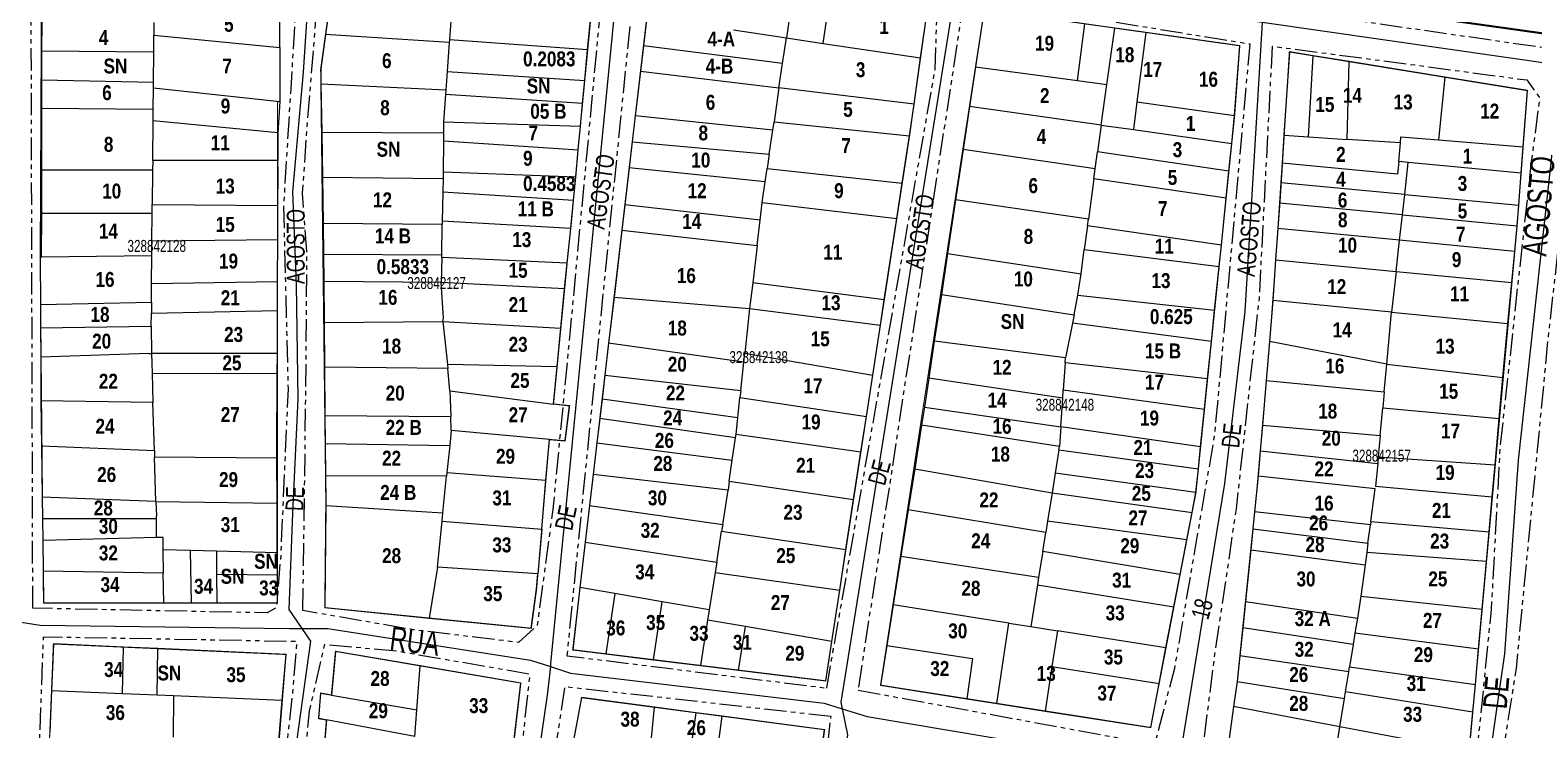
# Model space of a CAD drawing. Extents: x 204381 to 207261, y 4847713 to 4851061.
# Drawn here: x 204745.6 to 204997.2, y 4850095.3 to 4850212.5 of the extents above; entities that cross this region are included whole.
import ezdxf
from ezdxf.enums import TextEntityAlignment as Align

# ---------------------------------------------------------------- set-up
doc = ezdxf.new("R2010")
doc.units = 0
doc.header["$LTSCALE"] = 1.5
doc.header["$MEASUREMENT"] = 0
doc.linetypes.add('PHANTOMX2', pattern=[5, 2.5, -0.5, 0.5, -0.5, 0.5, -0.5])
for name, color, linetype in [('CD-MALHA-LOTES', 40, 'CONTINUOUS'), ('CD_TXT_QUADRA', 7, 'CONTINUOUS'), ('RU-QUADRAS', 210, 'CONTINUOUS'), ('SV-EIXO-RUA-N-PAV', 6, 'CONTINUOUS'), ('SV-RUA-NAO-PAV-S-GUIA-C-GUIA', 7, 'PHANTOMX2'), ('SV-TXT-RUA-N-PAV-S-GUIA-C-GUIA', 7, 'CONTINUOUS'), ('Th_NmrPort', 7, 'CONTINUOUS')]:
    doc.layers.add(name, color=color, linetype=linetype)
doc.styles.add('ARIAL', font='ARIAL.TTF')
doc.styles.get("Standard").update_dxf_attribs({"font": 'swisscbo.ttf'})

msp = doc.modelspace()

# ---------------------------------------------------------------- linework, layer by layer
at = {"layer": 'CD-MALHA-LOTES', "linetype": 'Continuous'}
for points in [[(204873.43, 4850220.13), (204872.12, 4850211.15)], [(204878.3, 4850210.23), (204879.58, 4850219.06)], [(204795.86, 4850217.7), (204795.03, 4850211.73)], [(204816.15, 4850216.37), (204815.75, 4850210.84)], [(204838.88, 4850209.12), (204839.59, 4850216.42)], [(204894.58, 4850207.8), (204895.77, 4850216.25)], [(204962.67, 4850216.92), (205055.3, 4850203.9)], [(204747.55, 4850213.97), (204747.54, 4850208.95)], [(204766.33, 4850213.7), (204766.31, 4850211.58)], [(204787.39, 4850209.53), (204787.39, 4850215.54)], [(204848.78, 4850214.64), (204848.21, 4850209.81)], [(204905.23, 4850215.89), (204903.78, 4850206.29)], [(204920.82, 4850204), (204922.03, 4850213.51)], [(204766.29, 4850208.77), (204766.31, 4850211.58)], [(204766.31, 4850211.58), (204787.39, 4850209.53)], [(204795.03, 4850211.73), (204794.22, 4850205.94)], [(204815.72, 4850210.37), (204795.03, 4850211.73)], [(204863.26, 4850212.47), (204872.12, 4850211.15)], [(204871.49, 4850206.88), (204872.12, 4850211.15)], [(204872.12, 4850211.15), (204878.3, 4850210.23)], [(204925.74, 4850203.34), (204927.09, 4850212.79)], [(204932.28, 4850212.06), (204927.09, 4850212.79)], [(204932.28, 4850212.06), (204930.77, 4850200.44)], [(204947.98, 4850209.83), (204932.28, 4850212.06)], [(204766.29, 4850208.77), (204747.54, 4850208.95)], [(204747.54, 4850208.95), (204747.54, 4850204.11)], [(204766.24, 4850203.74), (204766.29, 4850208.77)], [(204787.39, 4850209.53), (204787.39, 4850200.48)], [(204815.72, 4850210.37), (204815.37, 4850205.52)], [(204815.75, 4850210.84), (204815.72, 4850210.37)], [(204838.88, 4850209.12), (204815.75, 4850210.84)], [(204838.51, 4850205.35), (204838.88, 4850209.12)], [(204848.21, 4850209.81), (204847.72, 4850205.6)], [(204871.49, 4850206.88), (204848.21, 4850209.81)], [(204878.3, 4850210.23), (204894.58, 4850207.8)], [(204947.11, 4850198.13), (204947.98, 4850209.83)], [(204956.27, 4850208.8), (204955.35, 4850194.84)], [(204960.25, 4850208.15), (204956.27, 4850208.8)], [(204794.22, 4850205.94), (204794.26, 4850203.41)], [(204870.89, 4850202.78), (204871.49, 4850206.88)], [(204893.48, 4850200.03), (204894.58, 4850207.8)], [(204903.78, 4850206.29), (204902.78, 4850199.66)], [(204903.78, 4850206.29), (204920.82, 4850204)], [(204959.45, 4850194.58), (204960.25, 4850208.15)], [(204966.27, 4850207.17), (204960.25, 4850208.15)], [(204965.92, 4850194.16), (204966.27, 4850207.17)], [(204982.25, 4850204.57), (204966.27, 4850207.17)], [(204747.54, 4850204.11), (204747.53, 4850199.36)], [(204747.54, 4850204.11), (204766.24, 4850203.74)], [(204766.23, 4850202.77), (204766.24, 4850203.74)], [(204815.15, 4850202.42), (204794.26, 4850203.41)], [(204794.26, 4850203.41), (204794.4, 4850195.36)], [(204815.37, 4850205.52), (204815.15, 4850202.42)], [(204815.37, 4850205.52), (204838.39, 4850204.04)], [(204838.03, 4850200.14), (204838.39, 4850204.04)], [(204838.39, 4850204.04), (204838.51, 4850205.35)], [(204847.72, 4850205.6), (204846.84, 4850198.12)], [(204847.72, 4850205.6), (204870.89, 4850202.78)], [(204920.82, 4850204), (204925.74, 4850203.34)], [(204982.25, 4850204.57), (204981.23, 4850194.06)], [(204996.1, 4850202.32), (204982.25, 4850204.57)], [(204766.2, 4850199.19), (204766.23, 4850202.77)], [(204766.23, 4850202.77), (204787.39, 4850200.48)], [(204815.09, 4850201.65), (204814.79, 4850197.08)], [(204815.15, 4850202.42), (204815.09, 4850201.65)], [(204838.03, 4850200.14), (204815.09, 4850201.65)], [(204870.89, 4850202.78), (204870.07, 4850197.12)], [(204893.48, 4850200.03), (204870.89, 4850202.78)], [(204924.77, 4850196.56), (204925.74, 4850203.34)], [(204995.38, 4850192.92), (204996.1, 4850202.32)], [(204747.53, 4850199.36), (204747.51, 4850189)], [(204747.53, 4850199.36), (204766.2, 4850199.19)], [(204766.18, 4850197.26), (204766.2, 4850199.19)], [(204787.39, 4850200.48), (204787.04, 4850195.25)], [(204837.67, 4850196.37), (204838.03, 4850200.14)], [(204892.75, 4850194.76), (204893.48, 4850200.03)], [(204902.78, 4850199.66), (204901.7, 4850192.45)], [(204924.77, 4850196.56), (204902.78, 4850199.66)], [(204930.77, 4850200.44), (204930.17, 4850195.79)], [(204930.77, 4850200.44), (204947.11, 4850198.13)], [(204766.12, 4850190.65), (204766.18, 4850197.26)], [(204787.04, 4850195.25), (204766.18, 4850197.26)], [(204814.79, 4850197.08), (204814.77, 4850195.25)], [(204814.79, 4850197.08), (204837.67, 4850196.37)], [(204837.31, 4850192.43), (204837.67, 4850196.37)], [(204846.84, 4850198.12), (204846.34, 4850193.77)], [(204869.86, 4850195.68), (204846.84, 4850198.12)], [(204869.86, 4850195.68), (204870.07, 4850197.12)], [(204870.07, 4850197.12), (204892.75, 4850194.76)], [(204924.77, 4850196.56), (204924.16, 4850192.07)], [(204924.77, 4850196.56), (204930.17, 4850195.79)], [(204946.64, 4850193.47), (204947.11, 4850198.13)], [(204787.04, 4850195.25), (204787.08, 4850190.65)], [(204794.4, 4850195.36), (204814.77, 4850195.25)], [(204794.4, 4850195.36), (204794.53, 4850187.8)], [(204814.76, 4850193.92), (204814.7, 4850188.65)], [(204814.77, 4850195.25), (204814.76, 4850193.92)], [(204814.76, 4850193.92), (204837.31, 4850192.43)], [(204846.34, 4850193.77), (204845.83, 4850189.42)], [(204846.34, 4850193.77), (204869.27, 4850191.68)], [(204869.27, 4850191.68), (204869.86, 4850195.68)], [(204891.52, 4850186.83), (204892.75, 4850194.76)], [(204930.17, 4850195.79), (204946.64, 4850193.47)], [(204946.16, 4850188.84), (204946.64, 4850193.47)], [(204955.35, 4850194.84), (204955.04, 4850190.18)], [(204955.35, 4850194.84), (204959.45, 4850194.58)], [(204959.45, 4850194.58), (204965.92, 4850194.16)], [(204974.85, 4850193.59), (204965.92, 4850194.16)], [(204974.56, 4850190.46), (204974.85, 4850193.59)], [(204974.85, 4850193.59), (204974.94, 4850194.56)], [(204974.94, 4850194.56), (204981.23, 4850194.06)], [(204981.23, 4850194.06), (204995.38, 4850192.92)], [(204836.88, 4850187.83), (204837.31, 4850192.43)], [(204869.27, 4850191.68), (204868.92, 4850189.28)], [(204901.7, 4850192.45), (204900.43, 4850184.05)], [(204923.78, 4850189.21), (204901.7, 4850192.45)], [(204923.78, 4850189.21), (204924.16, 4850192.07)], [(204946.16, 4850188.84), (204924.16, 4850192.07)], [(204995.05, 4850188.53), (204995.38, 4850192.92)], [(204747.51, 4850189), (204747.5, 4850181.74)], [(204766.1, 4850189), (204747.51, 4850189)], [(204766.1, 4850189), (204766.05, 4850183.28)], [(204766.12, 4850190.65), (204766.1, 4850189)], [(204787.08, 4850190.65), (204766.12, 4850190.65)], [(204787.1, 4850188.58), (204787.08, 4850190.65)], [(204787.08, 4850183.1), (204787.1, 4850188.58)], [(204814.7, 4850188.65), (204814.69, 4850187.53)], [(204836.88, 4850187.83), (204814.7, 4850188.65)], [(204845.83, 4850189.42), (204845.1, 4850183.22)], [(204868.59, 4850187.05), (204845.83, 4850189.42)], [(204868.59, 4850187.05), (204868.92, 4850189.28)], [(204868.92, 4850189.28), (204891.52, 4850186.83)], [(204923.56, 4850187.55), (204923.78, 4850189.21)], [(204945.7, 4850184.3), (204946.16, 4850188.84)], [(204955.04, 4850190.18), (204954.82, 4850186.87)], [(204974.36, 4850188.32), (204955.04, 4850190.18)], [(204974.56, 4850190.46), (204974.36, 4850188.32)], [(204976.16, 4850190.31), (204974.56, 4850190.46)], [(204975.56, 4850184.92), (204976.16, 4850190.31)], [(204995.05, 4850188.53), (204976.16, 4850190.31)], [(204994.64, 4850183.13), (204995.05, 4850188.53)], [(204814.69, 4850187.53), (204794.53, 4850187.8)], [(204794.53, 4850187.8), (204794.6, 4850184.05)], [(204814.69, 4850187.53), (204814.65, 4850185.31)], [(204836.52, 4850183.94), (204836.88, 4850187.83)], [(204868.09, 4850183.61), (204868.59, 4850187.05)], [(204890.61, 4850180.92), (204891.52, 4850186.83)], [(204923.56, 4850187.55), (204922.65, 4850180.79)], [(204945.7, 4850184.3), (204923.56, 4850187.55)], [(204954.82, 4850186.87), (204954.6, 4850183.46)], [(204975.56, 4850184.92), (204954.82, 4850186.87)], [(204766.04, 4850181.74), (204766.05, 4850183.28)], [(204766.05, 4850183.28), (204787.08, 4850183.1)], [(204794.6, 4850184.05), (204794.64, 4850180.09)], [(204814.65, 4850185.31), (204814.57, 4850180.48)], [(204836.52, 4850183.94), (204814.65, 4850185.31)], [(204836.23, 4850180.84), (204836.52, 4850183.94)], [(204867.74, 4850180.62), (204868.09, 4850183.61)], [(204868.09, 4850183.61), (204890.61, 4850180.92)], [(204900.43, 4850184.05), (204899.08, 4850175.04)], [(204922.65, 4850180.79), (204900.43, 4850184.05)], [(204944.89, 4850176.43), (204945.7, 4850184.3)], [(204954.6, 4850183.46), (204954.32, 4850179.27)], [(204975.18, 4850181.53), (204954.6, 4850183.46)], [(204975.18, 4850181.53), (204975.56, 4850184.92)], [(204975.56, 4850184.92), (204994.64, 4850183.13)], [(204747.5, 4850181.74), (204747.49, 4850174.53)], [(204766.04, 4850181.74), (204747.5, 4850181.74)], [(204766, 4850177.2), (204766.04, 4850181.74)], [(204787.05, 4850177.38), (204787.08, 4850183.1)], [(204836.07, 4850179.26), (204836.23, 4850180.84)], [(204845.1, 4850183.22), (204844.6, 4850178.98)], [(204867.74, 4850180.62), (204845.1, 4850183.22)], [(204888.51, 4850167.28), (204890.61, 4850180.92)], [(204922.5, 4850179.71), (204922.65, 4850180.79)], [(204974.71, 4850177.29), (204975.18, 4850181.53)], [(204975.18, 4850181.53), (204994.38, 4850179.69)], [(204994.38, 4850179.69), (204994.64, 4850183.13)], [(204814.56, 4850179.92), (204794.64, 4850180.09)], [(204794.64, 4850180.09), (204794.69, 4850174.93)], [(204814.48, 4850174.81), (204814.56, 4850179.92)], [(204814.57, 4850180.48), (204814.56, 4850179.92)], [(204836.07, 4850179.26), (204814.57, 4850180.48)], [(204835.46, 4850173.45), (204836.07, 4850179.26)], [(204844.6, 4850178.98), (204843.29, 4850167.77)], [(204844.6, 4850178.98), (204867.23, 4850176.38)], [(204867.23, 4850176.38), (204867.74, 4850180.62)], [(204922.5, 4850179.71), (204921.97, 4850175.73)], [(204944.89, 4850176.43), (204922.5, 4850179.71)], [(204954.32, 4850179.27), (204953.97, 4850173.98)], [(204974.71, 4850177.29), (204954.32, 4850179.27)], [(204993.97, 4850175.42), (204994.38, 4850179.69)], [(204765.98, 4850174.75), (204766, 4850177.2)], [(204766, 4850177.2), (204787.05, 4850177.38)], [(204787.02, 4850170.39), (204787.05, 4850177.38)], [(204867.23, 4850176.38), (204866.49, 4850170.16)], [(204921.42, 4850171.68), (204921.97, 4850175.73)], [(204921.97, 4850175.73), (204944.53, 4850172.9)], [(204944.53, 4850172.9), (204944.89, 4850176.43)], [(204974.13, 4850172.04), (204974.71, 4850177.29)], [(204993.97, 4850175.42), (204974.71, 4850177.29)], [(204747.49, 4850174.53), (204747.3, 4850174.15)], [(204747.3, 4850174.15), (204747.34, 4850166.54)], [(204747.49, 4850174.53), (204765.98, 4850174.75)], [(204765.94, 4850170.03), (204765.98, 4850174.75)], [(204794.69, 4850174.93), (204794.73, 4850170.36)], [(204794.69, 4850174.93), (204814.48, 4850174.81)], [(204814.47, 4850174.37), (204814.4, 4850170.22)], [(204814.47, 4850174.37), (204814.48, 4850174.81)], [(204835.46, 4850173.45), (204814.47, 4850174.37)], [(204835.02, 4850169.13), (204835.46, 4850173.45)], [(204899.08, 4850175.04), (204898.05, 4850168.22)], [(204899.08, 4850175.04), (204921.42, 4850171.68)], [(204953.97, 4850173.98), (204953.52, 4850167.2)], [(204953.97, 4850173.98), (204974.13, 4850172.04)], [(204993.48, 4850170.18), (204993.97, 4850175.42)], [(204920.91, 4850168.08), (204921.42, 4850171.68)], [(204943.77, 4850165.55), (204944.53, 4850172.9)], [(204974.13, 4850172.04), (204973.38, 4850165.26)], [(204974.13, 4850172.04), (204993.48, 4850170.18)], [(204765.91, 4850166.91), (204765.94, 4850170.03)], [(204765.94, 4850170.03), (204787.02, 4850170.39)], [(204787, 4850165.54), (204787.02, 4850170.39)], [(204814.4, 4850170.22), (204794.73, 4850170.36)], [(204794.73, 4850170.36), (204794.8, 4850163.52)], [(204814.79, 4850164.32), (204814.4, 4850170.22)], [(204835.02, 4850169.13), (204814.4, 4850170.22)], [(204834.77, 4850166.74), (204835.02, 4850169.13)], [(204866.49, 4850170.16), (204865.97, 4850165.86)], [(204888.51, 4850167.28), (204866.49, 4850170.16)], [(204898.05, 4850168.22), (204896.87, 4850160.38)], [(204898.05, 4850168.22), (204920.26, 4850164.82)], [(204992.83, 4850163.36), (204993.48, 4850170.18)], [(204747.34, 4850166.54), (204765.91, 4850166.91)], [(204747.34, 4850166.54), (204747.35, 4850162.62)], [(204765.91, 4850166.91), (204765.9, 4850165.09)], [(204834.38, 4850162.56), (204834.77, 4850166.74)], [(204843.29, 4850167.77), (204842.39, 4850160.06)], [(204843.29, 4850167.77), (204865.97, 4850165.86)], [(204865.97, 4850165.86), (204865.16, 4850158.38)], [(204865.97, 4850165.86), (204887.86, 4850163.05)], [(204887.86, 4850163.05), (204888.51, 4850167.28)], [(204920.26, 4850164.82), (204920.91, 4850168.08)], [(204920.91, 4850168.08), (204943.77, 4850165.55)], [(204953.52, 4850167.2), (204952.94, 4850160.31)], [(204973.38, 4850165.26), (204953.52, 4850167.2)], [(204765.88, 4850162.89), (204765.9, 4850165.09)], [(204765.9, 4850165.09), (204787, 4850165.54)], [(204786.97, 4850158.35), (204787, 4850165.54)], [(204794.8, 4850163.52), (204814.67, 4850163.7)], [(204794.8, 4850163.52), (204794.87, 4850156.04)], [(204814.67, 4850163.7), (204814.79, 4850164.32)], [(204814.67, 4850163.7), (204815.46, 4850156.48)], [(204814.67, 4850163.7), (204834.38, 4850162.56)], [(204919.98, 4850163.42), (204918.83, 4850157.59)], [(204920.26, 4850164.82), (204919.98, 4850163.42)], [(204943.24, 4850160.34), (204919.98, 4850163.42)], [(204943.24, 4850160.34), (204943.77, 4850165.55)], [(204972.58, 4850156.54), (204973.38, 4850165.26)], [(204973.38, 4850165.26), (204992.83, 4850163.36)], [(204991.97, 4850154.31), (204992.83, 4850163.36)], [(204747.35, 4850162.62), (204765.88, 4850162.89)], [(204747.35, 4850162.62), (204747.38, 4850157.7)], [(204765.88, 4850162.89), (204765.94, 4850158.35)], [(204833.76, 4850156.07), (204834.38, 4850162.56)], [(204886.58, 4850154.71), (204887.86, 4850163.05)], [(204765.47, 4850158.35), (204747.38, 4850157.7)], [(204765.47, 4850158.35), (204765.94, 4850158.35)], [(204786.97, 4850158.35), (204765.94, 4850158.35)], [(204765.94, 4850158.35), (204766.03, 4850155.05)], [(204786.96, 4850154.96), (204786.97, 4850158.35)], [(204842.39, 4850160.06), (204841.76, 4850154.71)], [(204865, 4850156.86), (204842.39, 4850160.06)], [(204865, 4850156.86), (204865.16, 4850158.38)], [(204865.16, 4850158.38), (204886.58, 4850154.71)], [(204896.87, 4850160.38), (204895.94, 4850154.22)], [(204918.83, 4850157.59), (204896.87, 4850160.38)], [(204942.6, 4850154.1), (204943.24, 4850160.34)], [(204952.94, 4850160.31), (204952.38, 4850153.81)], [(204972.58, 4850156.54), (204952.94, 4850160.31)], [(204747.38, 4850157.7), (204747.4, 4850153.12)], [(204815.52, 4850155.81), (204794.87, 4850156.04)], [(204794.87, 4850156.04), (204794.94, 4850147.95)], [(204815.46, 4850156.48), (204815.52, 4850155.81)], [(204833.76, 4850156.07), (204815.46, 4850156.48)], [(204815.85, 4850152.06), (204815.52, 4850155.81)], [(204833.18, 4850149.87), (204833.76, 4850156.07)], [(204864.49, 4850152.14), (204865, 4850156.86)], [(204918.77, 4850156.74), (204918.45, 4850152.23)], [(204918.77, 4850156.74), (204918.83, 4850157.59)], [(204942.6, 4850154.1), (204918.77, 4850156.74)], [(204972.15, 4850151.89), (204972.58, 4850156.54)], [(204972.58, 4850156.54), (204991.97, 4850154.31)], [(204747.4, 4850153.12), (204747.43, 4850150.39)], [(204766.03, 4850155.05), (204786.96, 4850154.96)], [(204766.03, 4850155.05), (204766.17, 4850150.13)], [(204786.9, 4850141.98), (204786.96, 4850154.96)], [(204841.76, 4850154.71), (204841.29, 4850150.71)], [(204841.76, 4850154.71), (204864.49, 4850152.14)], [(204885.52, 4850147.8), (204886.58, 4850154.71)], [(204895.94, 4850154.22), (204895.21, 4850149.34)], [(204918.36, 4850150.86), (204895.94, 4850154.22)], [(204942.08, 4850149.03), (204942.6, 4850154.1)], [(204952.38, 4850153.81), (204951.75, 4850146.31)], [(204952.38, 4850153.81), (204972.15, 4850151.89)], [(204991.36, 4850147.44), (204991.97, 4850154.31)], [(204815.85, 4850152.06), (204815.97, 4850147.79)], [(204815.85, 4850152.06), (204833.18, 4850149.87)], [(204841.29, 4850150.71), (204840.91, 4850147.47)], [(204863.99, 4850147.54), (204841.29, 4850150.71)], [(204863.99, 4850147.54), (204864.36, 4850150.96)], [(204864.49, 4850152.14), (204864.36, 4850150.96)], [(204864.36, 4850150.96), (204885.52, 4850147.8)], [(204918.02, 4850146.06), (204918.36, 4850150.86)], [(204918.36, 4850150.86), (204918.45, 4850152.23)], [(204918.45, 4850152.23), (204942.08, 4850149.03)], [(204972.15, 4850151.89), (204971.91, 4850149.24)], [(204766.17, 4850150.13), (204747.43, 4850150.39)], [(204747.43, 4850150.39), (204747.53, 4850142.89)], [(204766.41, 4850142.1), (204766.17, 4850150.13)], [(204835.87, 4850149.56), (204833.18, 4850149.87)], [(204835.13, 4850143.72), (204835.87, 4850149.56)], [(204895.21, 4850149.34), (204894.75, 4850146.33)], [(204895.21, 4850149.34), (204918.02, 4850146.06)], [(204941.43, 4850142.69), (204942.08, 4850149.03)], [(204971.48, 4850144.61), (204971.91, 4850149.24)], [(204971.91, 4850149.24), (204991.36, 4850147.44)], [(204794.94, 4850147.95), (204815.97, 4850147.79)], [(204794.94, 4850147.95), (204794.99, 4850143.26)], [(204816.03, 4850145.42), (204815.97, 4850147.79)], [(204840.91, 4850147.47), (204840.44, 4850143.39)], [(204863.61, 4850144.23), (204840.91, 4850147.47)], [(204863.7, 4850144.83), (204863.99, 4850147.54)], [(204884.6, 4850141.86), (204885.52, 4850147.8)], [(204894.75, 4850146.33), (204893.6, 4850139.05)], [(204917.79, 4850142.74), (204894.75, 4850146.33)], [(204918.02, 4850146.06), (204917.79, 4850142.74)], [(204941.43, 4850142.69), (204918.02, 4850146.06)], [(204951.75, 4850146.31), (204951.39, 4850142.06)], [(204951.75, 4850146.31), (204971.48, 4850144.61)], [(204990.67, 4850139.67), (204991.36, 4850147.44)], [(204794.99, 4850143.26), (204815.8, 4850142.92)], [(204794.99, 4850143.26), (204795.04, 4850137.88)], [(204816.03, 4850145.42), (204815.8, 4850142.92)], [(204832.48, 4850143.94), (204816.03, 4850145.42)], [(204831.9, 4850137.1), (204832.48, 4850143.94)], [(204832.48, 4850143.94), (204835.13, 4850143.72)], [(204840.44, 4850143.39), (204839.81, 4850138.07)], [(204840.44, 4850143.39), (204863.08, 4850140.45)], [(204863.08, 4850140.45), (204863.61, 4850144.23)], [(204863.61, 4850144.23), (204863.7, 4850144.83)], [(204863.7, 4850144.83), (204884.6, 4850141.86)], [(204971.48, 4850144.61), (204971.15, 4850141.03)], [(204747.53, 4850142.89), (204766.41, 4850142.1)], [(204747.53, 4850142.89), (204747.63, 4850134.3)], [(204766.41, 4850142.1), (204766.44, 4850141)], [(204786.9, 4850140.82), (204766.44, 4850141)], [(204766.66, 4850133.53), (204766.44, 4850141)], [(204786.9, 4850140.82), (204786.9, 4850141.98)], [(204786.93, 4850133.26), (204786.9, 4850140.82)], [(204815.8, 4850142.92), (204815.35, 4850138.42)], [(204883.38, 4850133.88), (204884.6, 4850141.86)], [(204917.72, 4850142.22), (204917.09, 4850138.31)], [(204917.72, 4850142.22), (204917.79, 4850142.74)], [(204917.72, 4850142.22), (204941.06, 4850139.03)], [(204941.06, 4850139.03), (204941.43, 4850142.69)], [(204951.39, 4850142.06), (204951.03, 4850137.85)], [(204951.39, 4850142.06), (204971.05, 4850139.94)], [(204971.15, 4850141.03), (204971.05, 4850139.94)], [(204971.15, 4850141.03), (204990.67, 4850139.67)], [(204815.35, 4850138.42), (204815.29, 4850137.77)], [(204815.35, 4850138.42), (204831.9, 4850137.1)], [(204839.81, 4850138.07), (204839.21, 4850132.88)], [(204862.37, 4850135.46), (204839.81, 4850138.07)], [(204862.58, 4850136.96), (204863.08, 4850140.45)], [(204893.6, 4850139.05), (204892.52, 4850132.18)], [(204893.6, 4850139.05), (204916.57, 4850135.02)], [(204917.09, 4850138.31), (204916.57, 4850135.02)], [(204940.65, 4850135.07), (204917.09, 4850138.31)], [(204940.65, 4850135.07), (204941.06, 4850139.03)], [(204971.05, 4850139.94), (204970.69, 4850136.12)], [(204990.19, 4850134.35), (204990.67, 4850139.67)], [(204815.29, 4850137.77), (204795.04, 4850137.88)], [(204795.04, 4850137.88), (204795.08, 4850133.58)], [(204814.68, 4850131.68), (204815.29, 4850137.77)], [(204831.2, 4850128.91), (204831.9, 4850137.1)], [(204862.58, 4850136.96), (204862.37, 4850135.46)], [(204862.58, 4850136.96), (204883.38, 4850133.88)], [(204951.03, 4850137.85), (204950.45, 4850131.8)], [(204951.03, 4850137.85), (204970.65, 4850135.74)], [(204969.9, 4850130.21), (204970.65, 4850135.74)], [(204970.69, 4850136.12), (204990.19, 4850134.35)], [(204766.66, 4850133.53), (204747.63, 4850134.3)], [(204747.63, 4850134.3), (204747.68, 4850130.63)], [(204766.66, 4850133.53), (204786.93, 4850133.26)], [(204766.66, 4850133.53), (204766.73, 4850131.16)], [(204786.96, 4850124.94), (204786.93, 4850133.26)], [(204795.08, 4850133.58), (204795.07, 4850132.88)], [(204861.47, 4850129.72), (204862.37, 4850135.46)], [(204882.09, 4850125.52), (204883.38, 4850133.88)], [(204916.57, 4850135.02), (204915.82, 4850130.29)], [(204916.57, 4850135.02), (204940, 4850131.72)], [(204940, 4850131.72), (204940.65, 4850135.07)], [(204989.67, 4850128.5), (204990.19, 4850134.35)], [(204766.73, 4850130.63), (204747.68, 4850130.63)], [(204747.68, 4850130.63), (204747.72, 4850127.06)], [(204766.73, 4850130.63), (204766.73, 4850131.16)], [(204766.73, 4850127.57), (204766.73, 4850130.63)], [(204795.07, 4850132.88), (204794.91, 4850115.79)], [(204795.07, 4850132.88), (204814.68, 4850131.68)], [(204814.55, 4850130.29), (204814.68, 4850131.68)], [(204839.21, 4850132.88), (204838.49, 4850126.73)], [(204839.21, 4850132.88), (204861.47, 4850129.72)], [(204892.52, 4850132.18), (204891.29, 4850124.4)], [(204915.51, 4850128.37), (204892.52, 4850132.18)], [(204939.12, 4850127.13), (204940, 4850131.72)], [(204950.45, 4850131.8), (204950.17, 4850128.99)], [(204969.83, 4850129.66), (204950.45, 4850131.8)], [(204813.76, 4850122.58), (204814.55, 4850130.29)], [(204814.55, 4850130.29), (204831.2, 4850128.91)], [(204831.2, 4850128.91), (204830.56, 4850121.44)], [(204860.48, 4850123.43), (204861.29, 4850128.61)], [(204861.47, 4850129.72), (204861.29, 4850128.61)], [(204861.29, 4850128.61), (204882.09, 4850125.52)], [(204915.01, 4850125.18), (204915.51, 4850128.37)], [(204915.82, 4850130.29), (204915.51, 4850128.37)], [(204939.12, 4850127.13), (204915.82, 4850130.29)], [(204950.17, 4850128.99), (204949.8, 4850125.47)], [(204950.17, 4850128.99), (204969.42, 4850126.56)], [(204969.42, 4850126.56), (204969.83, 4850129.66)], [(204969.9, 4850130.21), (204969.83, 4850129.66)], [(204969.9, 4850130.21), (204989.67, 4850128.5)], [(204989.23, 4850123.53), (204989.67, 4850128.5)], [(204747.72, 4850127.06), (204766.73, 4850127.57)], [(204747.72, 4850127.06), (204747.79, 4850121.91)], [(204766.73, 4850127.57), (204767.8, 4850127.6)], [(204767.8, 4850127.6), (204767.83, 4850125.48)], [(204767.83, 4850125.48), (204767.89, 4850121.54)], [(204772.44, 4850125.35), (204767.83, 4850125.48)], [(204838.49, 4850126.73), (204837.6, 4850119.14)], [(204838.49, 4850126.73), (204860.48, 4850123.43)], [(204881.05, 4850118.73), (204882.09, 4850125.52)], [(204938, 4850121.32), (204939.12, 4850127.13)], [(204949.8, 4850125.47), (204948.92, 4850116.82)], [(204949.8, 4850125.47), (204968.93, 4850122.93)], [(204969.42, 4850126.56), (204969.21, 4850125.03)], [(204776.78, 4850125.23), (204772.44, 4850125.35)], [(204772.6, 4850116.6), (204772.44, 4850125.35)], [(204786.96, 4850124.94), (204776.78, 4850125.23)], [(204776.78, 4850125.23), (204776.81, 4850121.32)], [(204786.98, 4850121.24), (204786.96, 4850124.94)], [(204860.48, 4850123.43), (204860.2, 4850121.67)], [(204891.29, 4850124.4), (204890, 4850116.26)], [(204891.29, 4850124.4), (204914.33, 4850120.88)], [(204915.01, 4850125.18), (204914.33, 4850120.88)], [(204938, 4850121.32), (204915.01, 4850125.18)], [(204968.93, 4850122.93), (204968.22, 4850117.71)], [(204969.21, 4850125.03), (204968.93, 4850122.93)], [(204989.23, 4850123.53), (204969.21, 4850125.03)], [(204988.51, 4850115.53), (204989.23, 4850123.53)], [(204767.89, 4850121.54), (204747.79, 4850121.91)], [(204747.79, 4850121.91), (204747.85, 4850116.6)], [(204767.96, 4850116.6), (204767.89, 4850121.54)], [(204786.98, 4850121.24), (204776.81, 4850121.32)], [(204776.81, 4850121.32), (204776.86, 4850116.6)], [(204787, 4850116.6), (204786.98, 4850121.24)], [(204813.76, 4850122.58), (204812.38, 4850114.05)], [(204830.56, 4850121.44), (204813.76, 4850122.58)], [(204830.34, 4850118.86), (204830.56, 4850121.44)], [(204860.2, 4850121.67), (204859.22, 4850115.45)], [(204860.2, 4850121.67), (204881.05, 4850118.73)], [(204914.33, 4850120.88), (204914.12, 4850119.59)], [(204936.97, 4850115.95), (204938, 4850121.32)], [(204829.46, 4850112.34), (204830.34, 4850118.86)], [(204837.6, 4850119.14), (204836.38, 4850108.74)], [(204843.43, 4850118.14), (204837.6, 4850119.14)], [(204843.43, 4850118.14), (204841.93, 4850108.06)], [(204851.35, 4850116.79), (204843.43, 4850118.14)], [(204879.73, 4850110.15), (204881.05, 4850118.73)], [(204914.12, 4850119.59), (204913.02, 4850112.62)], [(204914.12, 4850119.59), (204936.97, 4850115.95)], [(204747.85, 4850116.6), (204767.96, 4850116.6)], [(204767.96, 4850116.6), (204772.6, 4850116.6)], [(204772.6, 4850116.6), (204776.86, 4850116.6)], [(204776.86, 4850116.6), (204787, 4850116.6)], [(204794.91, 4850115.79), (204812.38, 4850114.05)], [(204849.9, 4850107.08), (204851.35, 4850116.79)], [(204859.22, 4850115.45), (204851.35, 4850116.79)], [(204859.22, 4850115.45), (204858.95, 4850113.7)], [(204890, 4850116.26), (204888.92, 4850109.43)], [(204909.34, 4850113.2), (204890, 4850116.26)], [(204935.63, 4850109.04), (204936.97, 4850115.95)], [(204948.92, 4850116.82), (204948.47, 4850112.41)], [(204948.92, 4850116.82), (204967.64, 4850114.05)], [(204968.22, 4850117.71), (204967.64, 4850114.05)], [(204968.22, 4850117.71), (204988.51, 4850115.53)], [(204987.92, 4850108.87), (204988.51, 4850115.53)], [(204812.38, 4850114.05), (204829.46, 4850112.34)], [(204858.95, 4850113.7), (204857.75, 4850106.11)], [(204865.28, 4850112.62), (204858.95, 4850113.7)], [(204907.32, 4850099.77), (204909.34, 4850113.2)], [(204909.34, 4850113.2), (204913.02, 4850112.62)], [(204967.64, 4850114.05), (204967.24, 4850111.54)], [(204864.12, 4850105.33), (204865.28, 4850112.62)], [(204879.73, 4850110.15), (204865.28, 4850112.62)], [(204913.02, 4850112.62), (204917.46, 4850111.92)], [(204917.46, 4850111.92), (204916.56, 4850105.96)], [(204935.63, 4850109.04), (204917.46, 4850111.92)], [(204948.47, 4850112.41), (204947.98, 4850107.71)], [(204966.93, 4850109.6), (204948.47, 4850112.41)], [(204967.24, 4850111.54), (204966.93, 4850109.6)], [(204987.92, 4850108.87), (204967.24, 4850111.54)], [(204749.51, 4850109.72), (204749.2, 4850101.9)], [(204761.21, 4850109.19), (204749.51, 4850109.72)], [(204761.08, 4850101.42), (204761.21, 4850109.19)], [(204766.96, 4850108.93), (204761.21, 4850109.19)], [(204766.84, 4850101.18), (204766.96, 4850108.93)], [(204788.43, 4850107.96), (204766.96, 4850108.93)], [(204787.79, 4850100.32), (204788.43, 4850107.96)], [(204796.69, 4850108.48), (204796.02, 4850101.15)], [(204810.87, 4850106.05), (204796.69, 4850108.48)], [(204836.38, 4850108.74), (204841.93, 4850108.06)], [(204841.93, 4850108.06), (204849.9, 4850107.08)], [(204878.71, 4850103.54), (204879.73, 4850110.15)], [(204888.92, 4850109.43), (204887.88, 4850102.81)], [(204888.92, 4850109.43), (204903.26, 4850107.31)], [(204934.49, 4850103.12), (204935.63, 4850109.04)], [(204966.93, 4850109.6), (204966.34, 4850105.89)], [(204987.39, 4850102.94), (204987.92, 4850108.87)], [(204810.31, 4850098.68), (204810.87, 4850106.05)], [(204827.71, 4850103.18), (204810.87, 4850106.05)], [(204849.9, 4850107.08), (204857.75, 4850106.11)], [(204857.75, 4850106.11), (204864.12, 4850105.33)], [(204864.12, 4850105.33), (204878.71, 4850103.54)], [(204903.26, 4850107.31), (204902.34, 4850100.55)], [(204916.56, 4850105.96), (204915.44, 4850098.49)], [(204916.56, 4850105.96), (204934.49, 4850103.12)], [(204947.98, 4850107.71), (204947.54, 4850103.46)], [(204966.2, 4850105.03), (204947.98, 4850107.71)], [(204966.2, 4850105.03), (204966.34, 4850105.89)], [(204966.34, 4850105.89), (204987.39, 4850102.94)], [(204826.37, 4850091.91), (204827.71, 4850103.18)], [(204887.88, 4850102.81), (204902.34, 4850100.55)], [(204933.07, 4850095.73), (204934.49, 4850103.12)], [(204947.54, 4850103.46), (204946.95, 4850099.24)], [(204947.54, 4850103.46), (204965.49, 4850100.58)], [(204965.67, 4850101.7), (204966.2, 4850105.03)], [(204986.97, 4850098.32), (204987.39, 4850102.94)], [(204749.2, 4850101.9), (204748.92, 4850094.92)], [(204749.2, 4850101.9), (204761.08, 4850101.42)], [(204761.08, 4850101.42), (204766.84, 4850101.18)], [(204766.84, 4850101.18), (204769.6, 4850101.07)], [(204769.6, 4850101.07), (204769.52, 4850094.12)], [(204769.6, 4850101.07), (204787.79, 4850100.32)], [(204787.21, 4850093.44), (204787.79, 4850100.32)], [(204794.21, 4850101.47), (204793.87, 4850097.24)], [(204796.02, 4850101.15), (204794.21, 4850101.47)], [(204796.02, 4850101.15), (204810.31, 4850098.68)], [(204837.87, 4850100.73), (204836.65, 4850094.2)], [(204850.06, 4850099.12), (204837.87, 4850100.73)], [(204902.34, 4850100.55), (204907.32, 4850099.77)], [(204964.74, 4850095.87), (204965.49, 4850100.58)], [(204965.49, 4850100.58), (204965.67, 4850101.7)], [(204986.97, 4850098.32), (204965.67, 4850101.7)], [(204809.98, 4850094.23), (204810.31, 4850098.68)], [(204849.41, 4850092.24), (204850.06, 4850099.12)], [(204856.97, 4850098.21), (204850.06, 4850099.12)], [(204856.97, 4850098.21), (204855.95, 4850091.23)], [(204861.37, 4850097.63), (204856.97, 4850098.21)], [(204907.32, 4850099.77), (204915.44, 4850098.49)], [(204915.44, 4850098.49), (204933.07, 4850095.73)], [(204946.95, 4850099.24), (204945.8, 4850091.02)], [(204964.74, 4850095.87), (204946.95, 4850099.24)], [(204986.37, 4850091.79), (204986.97, 4850098.32)], [(204793.87, 4850097.24), (204795.19, 4850096.99)], [(204795.19, 4850096.99), (204794.76, 4850091.8)], [(204809.98, 4850094.23), (204795.19, 4850096.99)], [(204860.46, 4850090.53), (204861.37, 4850097.63)], [(204878.53, 4850095.37), (204861.37, 4850097.63)], [(204877.52, 4850087.91), (204878.53, 4850095.37)], [(204963.41, 4850087.54), (204964.74, 4850095.87)], [(204986.37, 4850091.79), (204964.74, 4850095.87)]]:
    msp.add_lwpolyline(points, dxfattribs=at)
at = {"layer": 'RU-QUADRAS', "color": 6, "linetype": 'Continuous', "const_width": 0.18}
msp.add_lwpolyline([(205226.96, 4850389.94), (205217.5, 4850328.24), (205209.44, 4850329.35), (205203.58, 4850291.94), (205202.38, 4850290.49), (205198.77, 4850289.04), (205195.17, 4850288.8), (205194.22, 4850289.01), (205191.54, 4850267.89, -0.099395), (205198.47, 4850266.73), (205200.29, 4850265.34), (205200.77, 4850264.11), (205187.59, 4850185.58), (204870.04, 4850229.95), (204670.18, 4850257.42)], format="xyb", dxfattribs=at)
for points in [[(204747.3, 4850174.15), (204747.59, 4850236.51), (204787.39, 4850230.49), (204787.39, 4850200.59), (204787, 4850200.38), (204787, 4850116.6), (204747.85, 4850116.6)], [(204794.22, 4850205.94), (204797.36, 4850228.47), (204840.34, 4850224.07), (204833.18, 4850149.87), (204835.87, 4850149.56), (204835.13, 4850143.72), (204832.48, 4850143.94), (204830.34, 4850118.86), (204829.46, 4850112.34), (204794.91, 4850115.79), (204795.08, 4850133.58)], [(204836.38, 4850108.74), (204849.9, 4850224.21), (204895.77, 4850216.25), (204892.77, 4850194.97), (204878.71, 4850103.54)], [(204887.88, 4850102.81), (204905.23, 4850215.89), (204947.98, 4850209.83), (204947.13, 4850198.28), (204940.65, 4850135.07), (204933.07, 4850095.73)], [(204747.32, 4850055.96), (204749.51, 4850109.72), (204788.43, 4850107.96), (204781.84, 4850025.29), (204781.2, 4849993.52), (204747.59, 4849991.48)], [(204786.48, 4849992.26), (204788.88, 4850039.91), (204792.39, 4850078.09), (204793.59, 4850078.01), (204795.18, 4850096.99), (204793.88, 4850097.29), (204794.21, 4850101.47), (204796.01, 4850101.16), (204796.69, 4850108.48), (204827.71, 4850103.18), (204819.63, 4850034.06), (204815.31, 4849991.12)]]:
    msp.add_lwpolyline(points, close=True, dxfattribs=at)
for points in [[(204945.8, 4850091.02), (204947.53, 4850103.33), (204950.8, 4850135.18, 0.009473), (204956.27, 4850208.8), (204996.1, 4850202.32), (204994.38, 4850179.74), (204985.58, 4850083.15)], [(204820.92, 4849991.87, 0.023502), (204822.52, 4850013.94, -0.00926), (204837.87, 4850100.73), (204878.53, 4850095.37), (204864.51, 4849990.28)]]:
    msp.add_lwpolyline(points, format="xyb", close=True, dxfattribs=at)
at = {"layer": 'SV-EIXO-RUA-N-PAV', "flags": 128}
for points in [[(205210.22, 4850177), (205190.04, 4850180.29), (205142.66, 4850186.06), (205132.68, 4850187.59), (205102.17, 4850191.95), (205052.43, 4850198.89), (205001.78, 4850206.53), (204951.71, 4850213.74), (204900.64, 4850220.94), (204844.66, 4850228.84), (204793.29, 4850236.08), (204743.03, 4850243.14), (204695.73, 4850249.79), (204650.55, 4850256.14), (204642.53, 4850257.75)], [(204793.29, 4850236.08), (204791.31, 4850205.43), (204789.49, 4850185.37), (204790.1, 4850169.87), (204790.4, 4850150.73), (204789.49, 4850131.59), (204788.88, 4850115.48), (204791.06, 4850112.31), (204792.53, 4850110.16), (204789.49, 4850088.59), (204786.75, 4850061.24), (204784.32, 4850039.06), (204784.32, 4850022.2), (204784.02, 4850003.66), (204784.02, 4849989.4)], [(204844.66, 4850228.84), (204832.69, 4850106.42), (204832.64, 4850105.92), (204832.09, 4850101.16), (204820.68, 4850022.5), (204817.58, 4849989.12)], [(204900.64, 4850220.94), (204881.22, 4850099.97), (204881.45, 4850098.86), (204882.34, 4850094.53), (204872.03, 4850014.18), (204869.88, 4849988.6)], [(204951.71, 4850213.74), (204948.81, 4850165.33), (204945.44, 4850136.55), (204938.09, 4850091.83), (204937.82, 4850087.88), (204937.48, 4850082.95), (204929.51, 4850050.64), (204918.18, 4850011.74), (204913.54, 4849994.37), (204913.54, 4849994.34)], [(205001.78, 4850206.53), (204994.57, 4850140.47), (204992.27, 4850108.04), (204988.26, 4850080.2), (204991.74, 4850076.36), (204994.31, 4850073.53), (204993.77, 4850053.5), (204996.46, 4849999.01)], [(204744.09, 4850113.34), (204747.29, 4850112.86), (204789.01, 4850112.31), (204791.06, 4850112.31), (204795.41, 4850112.31), (204829.34, 4850107.02), (204832.64, 4850105.92), (204836.01, 4850104.8), (204878.43, 4850099.79), (204881.45, 4850098.86), (204885.66, 4850097.56), (204933.78, 4850089.5), (204937.82, 4850087.88), (204942.82, 4850085.88), (204969.39, 4850080.81), (204986.48, 4850077.54), (204991.74, 4850076.36), (205000.11, 4850074.48)]]:
    msp.add_lwpolyline(points, dxfattribs=at)
at = {"layer": 'SV-RUA-NAO-PAV-S-GUIA-C-GUIA', "flags": 128}
msp.add_lwpolyline([(205188.18, 4850185.78), (205187.85, 4850183.08), (205142.99, 4850188.54), (205018.18, 4850206.7), (204954.75, 4850215.84), (204796.92, 4850238.1), (204650.97, 4850258.61), (204643.43, 4850260.13)], dxfattribs=at)
for points in [[(204746.06, 4850115.7), (204745.73, 4850239.97), (204782.29, 4850235.43), (204787.52, 4850233.08), (204789.5, 4850229.75), (204790.07, 4850217.12), (204789.05, 4850199.95), (204788, 4850183), (204788.76, 4850152.4), (204787.54, 4850124.71), (204786.86, 4850115.85), (204785.26, 4850114.91)], [(204791.26, 4850115.31), (204791.8, 4850156.84), (204791.9, 4850175.37), (204791.18, 4850185.15), (204792.08, 4850197.62), (204793.64, 4850216.89), (204796.46, 4850230.94), (204798.47, 4850232.58), (204841.97, 4850226.38), (204835.95, 4850162.15), (204833.05, 4850132.22), (204830.44, 4850112.8), (204827.32, 4850109.97), (204809.69, 4850112.08)], [(204878.87, 4850102.34), (204884.9, 4850136.81), (204897.01, 4850205.89), (204897.28, 4850213.95), (204896.01, 4850217.82), (204892.52, 4850219.31), (204847.22, 4850226.13), (204835.4, 4850107.74)], [(204884.11, 4850102), (204930.1, 4850093.56), (204933.89, 4850093.33), (204937.1, 4850105.68), (204943.82, 4850144.84), (204949.7, 4850210.07), (204901.86, 4850217.87)], [(204975.64, 4850083.07), (204944.28, 4850089.51), (204941.87, 4850092.72), (204943.82, 4850107.97), (204947.42, 4850132.34), (204951.25, 4850167.57), (204953.45, 4850209.74), (204977.58, 4850206.57), (204996.01, 4850204.1), (204998.13, 4850201.12), (204996.69, 4850190.01), (204991.5, 4850142.61), (204990.03, 4850115.47), (204987.26, 4850087.89), (204986.15, 4850080.72)], [(205004.24, 4850202.57), (205049.74, 4850195.85), (205046.5, 4850160.1), (205044.26, 4850137.28), (205041.51, 4850118.21), (205041.84, 4850085.14), (205041.33, 4850071.92), (205022.35, 4850074.1), (205004.86, 4850076.51), (204990.09, 4850079.35), (204994.25, 4850105.61), (204999.6, 4850161.03)], [(204782.2, 4849992.29), (204782.89, 4850015.48), (204782.73, 4850038.38), (204786.04, 4850069.76), (204789.55, 4850101.54), (204790.27, 4850110.11), (204747.79, 4850110.88), (204747.06, 4850090.75), (204745.37, 4850056.2), (204744.41, 4850030.66), (204744.24, 4850009.12), (204745.58, 4849989.81)], [(204815.6, 4849990.94), (204786.04, 4849990.65), (204785.04, 4850008.45), (204786.45, 4850040.5), (204792.37, 4850098.46), (204794.91, 4850109.66), (204806.91, 4850108.55), (204829.2, 4850104.72), (204827.66, 4850090.63), (204822.25, 4850046.94), (204819.26, 4850026.48), (204817.46, 4850011.01)], [(204879.6, 4850097.57), (204835.06, 4850102.54), (204823.87, 4850030.79), (204822.14, 4850020.94), (204819.43, 4849991.29), (204848.06, 4849989.92), (204865.2, 4849989.24), (204868.03, 4850013.75), (204871.8, 4850041.43), (204877.37, 4850078.37)]]:
    msp.add_lwpolyline(points, close=True, dxfattribs=at)

# ---------------------------------------------------------------- texts
at = {"layer": 'CD_TXT_QUADRA', "color": 7, "linetype": 'Continuous', "style": 'ARIAL', "width": 0.7}
for s, p in [('328842128', (204766.8, 4850176.33)), ('328842127', (204813.61, 4850170.12)), ('328842138', (204867.49, 4850157.72)), ('328842148', (204918.72, 4850149.75)), ('328842157', (204971.71, 4850141.24))]:
    msp.add_text(s, height=2, dxfattribs=at).set_placement(p, align=Align.MIDDLE)
at = {"layer": 'SV-TXT-RUA-N-PAV-S-GUIA-C-GUIA', "style": 'ARIAL', "width": 0.7}
for s, height, rotation, p in [('AGOSTO', 3, 82, (204841.68, 4850179)), ('DE                                                                 AGOSTO', 4, 85, (204992.61, 4850098.72)), ('AGOSTO', 3, 81, (204894.95, 4850172.29)), ('AGOSTO', 3, 85, (204950.46, 4850171.12)), ('AGOSTO', 3, 90, (204791.54, 4850169.96)), ('DE', 3, 84, (204947.87, 4850142.42)), ('DE', 3, 75, (204888.6, 4850136.07)), ('DE', 3, 88, (204791.31, 4850131.94)), ('DE', 3, 78, (204836.27, 4850128.55)), ('18', 3, 75, (204942.69, 4850113.61)), ('RUA', 4, 353, (204805.63, 4850108.72))]:
    msp.add_text(s, height=height, rotation=rotation, dxfattribs=at).set_placement(p)
at = {"layer": 'Th_NmrPort', "color": 1}
for s, p in [('5', (204778.06, 4850213.42)), ('1', (204887.68, 4850213.07)), ('4', (204757.11, 4850211.19)), ('4-A', (204858.94, 4850210.96)), ('19', (204913.73, 4850210.25)), ('6', (204804.48, 4850207.33)), ('0.2083', (204828.08, 4850207.63)), ('18', (204927.16, 4850208.33)), (' SN', (204757.11, 4850206.44)), ('7', (204777.78, 4850206.44)), ('4-B', (204858.64, 4850206.42)), ('3', (204883.75, 4850205.82)), ('17', (204931.82, 4850205.86)), ('SN', (204828.69, 4850203.1)), ('16', (204941.14, 4850204.22)), ('6', (204757.67, 4850201.98)), ('9', (204777.5, 4850199.74)), ('6', (204858.64, 4850200.37)), ('2', (204914.55, 4850201.48)), ('15', (204960.62, 4850200)), ('14', (204965.22, 4850201.53)), ('13', (204973.71, 4850200.42)), ('8', (204804.18, 4850199.46)), ('05 B', (204829.29, 4850198.86)), ('5', (204881.63, 4850199.17)), ('12', (204988.19, 4850198.89)), ('7', (204828.99, 4850195.23)), ('8', (204857.43, 4850195.24)), ('4', (204914, 4850194.63)), ('1', (204938.95, 4850196.83)), ('8', (204757.95, 4850193.33)), ('11', (204775.82, 4850193.6)), ('SN', (204803.58, 4850192.51)), ('7', (204881.33, 4850193.12)), ('3', (204936.75, 4850192.44)), ('9', (204828.08, 4850191)), ('10', (204856.22, 4850190.7)), ('2', (204964.1, 4850191.65)), ('1', (204985.27, 4850191.37)), ('5', (204935.93, 4850187.79)), ('4', (204964.1, 4850187.48)), ('10', (204757.67, 4850185.51)), ('13', (204776.66, 4850186.35)), ('0.4583', (204828.08, 4850186.77)), ('12', (204855.61, 4850185.57)), ('9', (204880.12, 4850185.57)), ('6', (204912.63, 4850186.42)), ('3', (204984.43, 4850186.78)), ('12', (204802.97, 4850184.04)), ('11 B', (204827.18, 4850182.53)), ('7', (204934.3, 4850182.57)), ('6', (204964.38, 4850184)), ('5', (204984.43, 4850182.19)), ('15', (204776.66, 4850179.93)), ('14', (204854.71, 4850180.43)), ('8', (204964.4, 4850180.7)), ('14', (204757.11, 4850178.81)), ('14 B', (204803.28, 4850178)), ('13', (204826.27, 4850177.39)), ('8', (204911.82, 4850177.92)), ('7', (204984.15, 4850178.3)), ('11', (204878.3, 4850175.29)), ('11', (204933.75, 4850176.28)), ('10', (204964.41, 4850176.46)), ('19', (204777.22, 4850173.79)), ('0.5833', (204803.58, 4850172.86)), ('15', (204825.66, 4850172.25)), ('9', (204983.45, 4850174.04)), ('16', (204756.55, 4850170.72)), ('16', (204853.8, 4850171.36)), ('10', (204910.18, 4850170.8)), ('13', (204933.2, 4850170.52)), ('12', (204962.6, 4850169.51)), ('21', (204777.5, 4850167.65)), ('16', (204803.88, 4850167.72)), ('11', (204983.15, 4850168.31)), ('18', (204755.71, 4850164.86)), ('21', (204825.66, 4850166.51)), ('13', (204878, 4850166.82)), ('0.625', (204932.93, 4850164.5)), ('18', (204852.29, 4850162.59)), ('SN', (204907.98, 4850163.68)), ('14', (204963.5, 4850162.27)), ('20', (204755.99, 4850160.39)), ('23', (204778.06, 4850161.51)), ('18', (204804.49, 4850159.56)), ('23', (204825.66, 4850159.86)), ('15', (204876.19, 4850160.78)), ('13', (204980.73, 4850159.55)), ('15 B', (204932.11, 4850158.75)), ('25', (204777.78, 4850156.76)), ('20', (204852.29, 4850156.54)), ('12', (204906.61, 4850156.01)), ('16', (204962.29, 4850156.23)), ('22', (204757.11, 4850153.69)), ('25', (204825.97, 4850153.81)), ('17', (204874.98, 4850152.92)), ('17', (204932.11, 4850153.54)), ('15', (204981.33, 4850152)), ('20', (204805.09, 4850151.7)), ('22', (204851.98, 4850151.71)), ('14', (204905.79, 4850150.53)), ('27', (204777.5, 4850148.11)), ('27', (204825.66, 4850148.07)), ('24', (204851.51, 4850147.54)), ('19', (204874.67, 4850146.87)), ('19', (204931.28, 4850147.52)), ('18', (204961.09, 4850148.68)), ('24', (204756.55, 4850146.16)), ('22 B', (204805.09, 4850145.95)), ('16', (204906.61, 4850146.15)), ('17', (204981.64, 4850145.36)), ('26', (204850.13, 4850143.78)), ('21', (204930.19, 4850142.59)), ('20', (204961.69, 4850144.15)), ('22', (204804.49, 4850140.81)), ('29', (204823.55, 4850141.12)), ('28', (204849.87, 4850139.92)), ('21', (204873.77, 4850139.61)), ('18', (204906.34, 4850141.49)), ('26', (204756.83, 4850138.07)), ('29', (204777.22, 4850137.23)), ('23', (204930.46, 4850138.75)), ('22', (204960.48, 4850139.02)), ('19', (204980.73, 4850138.41)), ('24 B', (204804.18, 4850135.07)), ('25', (204929.91, 4850134.92)), ('28', (204756.27, 4850132.48)), ('31', (204822.94, 4850134.16)), ('30', (204848.96, 4850134.17)), ('23', (204871.65, 4850131.75)), ('22', (204904.42, 4850133.82)), ('16', (204960.48, 4850133.28)), ('21', (204980.12, 4850132.07)), ('30', (204757.11, 4850129.41)), ('31', (204777.5, 4850129.69)), ('27', (204929.36, 4850130.81)), ('26', (204959.57, 4850129.96)), ('32', (204847.75, 4850128.73)), ('24', (204903.05, 4850126.98)), ('23', (204979.82, 4850126.94)), ('32', (204757.11, 4850124.95)), ('28', (204804.49, 4850124.49)), ('33', (204822.94, 4850126.3)), ('25', (204870.44, 4850124.5)), ('29', (204927.99, 4850126.15)), ('28', (204958.97, 4850126.34)), ('SN', (204783.09, 4850123.55)), ('34', (204846.84, 4850121.78)), ('34', (204757.39, 4850119.65)), ('34', (204773.03, 4850119.37)), ('SN', (204777.5, 4850121.04)), ('33', (204783.93, 4850119.09)), ('31', (204926.62, 4850120.4)), ('30', (204957.46, 4850120.6)), ('25', (204979.52, 4850120.6)), ('35', (204821.43, 4850118.14)), ('27', (204869.53, 4850116.64)), ('28', (204901.41, 4850119.03)), ('33', (204925.53, 4850114.92)), ('36', (204842, 4850112.4)), ('35', (204848.66, 4850113.31)), ('30', (204899.21, 4850111.91)), ('32 A', (204957.16, 4850113.96)), ('27', (204978.61, 4850113.66)), ('33', (204855.92, 4850111.5)), ('31', (204863.18, 4850109.99)), ('29', (204871.95, 4850108.17)), ('35', (204925.25, 4850107.53)), ('32', (204957.16, 4850108.82)), ('29', (204977.1, 4850107.92)), ('34', (204757.99, 4850105.44)), ('SN', (204766.93, 4850104.86)), ('35', (204778.46, 4850104.57)), ('32', (204896.2, 4850105.61)), ('13', (204914.01, 4850104.79)), ('26', (204956.25, 4850104.6)), ('28', (204802.56, 4850103.94)), ('37', (204924.16, 4850101.5)), ('31', (204975.89, 4850103.09)), ('33', (204819.06, 4850099.4)), ('28', (204956.25, 4850099.77)), ('36', (204758.28, 4850098.24)), ('29', (204802.28, 4850098.54)), ('38', (204844.38, 4850097.13)), ('33', (204975.29, 4850097.95)), ('26', (204855.48, 4850095.71))]:
    msp.add_text(s, height=2.5, dxfattribs=at).set_placement(p, align=Align.MIDDLE_LEFT)

doc.saveas('drawing.dxf')
